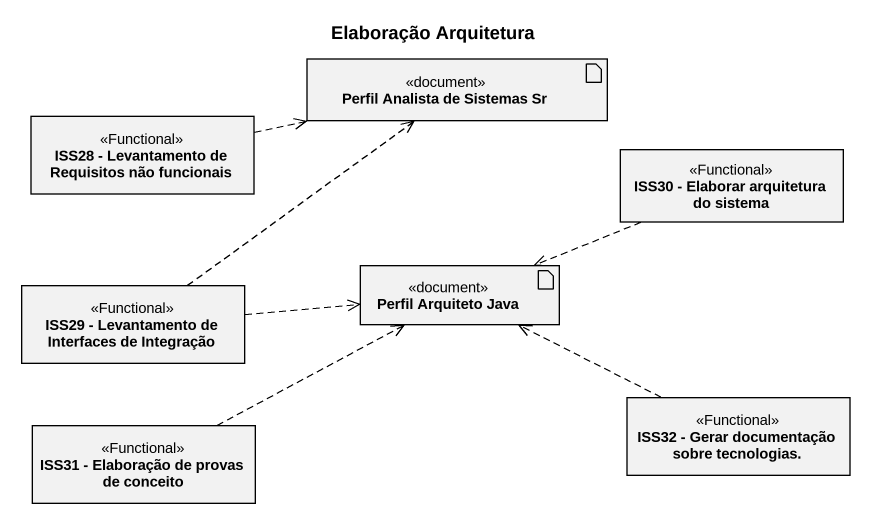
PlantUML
@startuml
title Elaboração Arquitetura
allowmixing
hide circle
hide empty members
artifact "Perfil Analista de Sistemas Sr" as Perfil_Analista_de_Sistemas <<document>>
class "ISS28 - Levantamento de Requisitos não funcionais" as ISS28_Levantamento_de <<Functional>>
class "ISS30 - Elaborar arquitetura do sistema" as ISS30_Elaborar_arquitetura <<Functional>>
class "ISS29 - Levantamento de Interfaces de Integração" as ISS29_Levantamento_de <<Functional>>
artifact "Perfil Arquiteto Java" as Perfil_Arquiteto_Java <<document>>
class "ISS32 - Gerar documentação sobre tecnologias." as ISS32_Gerar_documentação <<Functional>>
class "ISS31 - Elaboração de provas de conceito" as ISS31_Elaboração_de_provas <<Functional>>
ISS28_Levantamento_de .right.> Perfil_Analista_de_Sistemas
ISS30_Elaborar_arquitetura .left.> Perfil_Arquiteto_Java
ISS29_Levantamento_de .up.> Perfil_Analista_de_Sistemas
ISS29_Levantamento_de .right.> Perfil_Arquiteto_Java
ISS32_Gerar_documentação .left.> Perfil_Arquiteto_Java
ISS31_Elaboração_de_provas .right.> Perfil_Arquiteto_Java
@enduml
